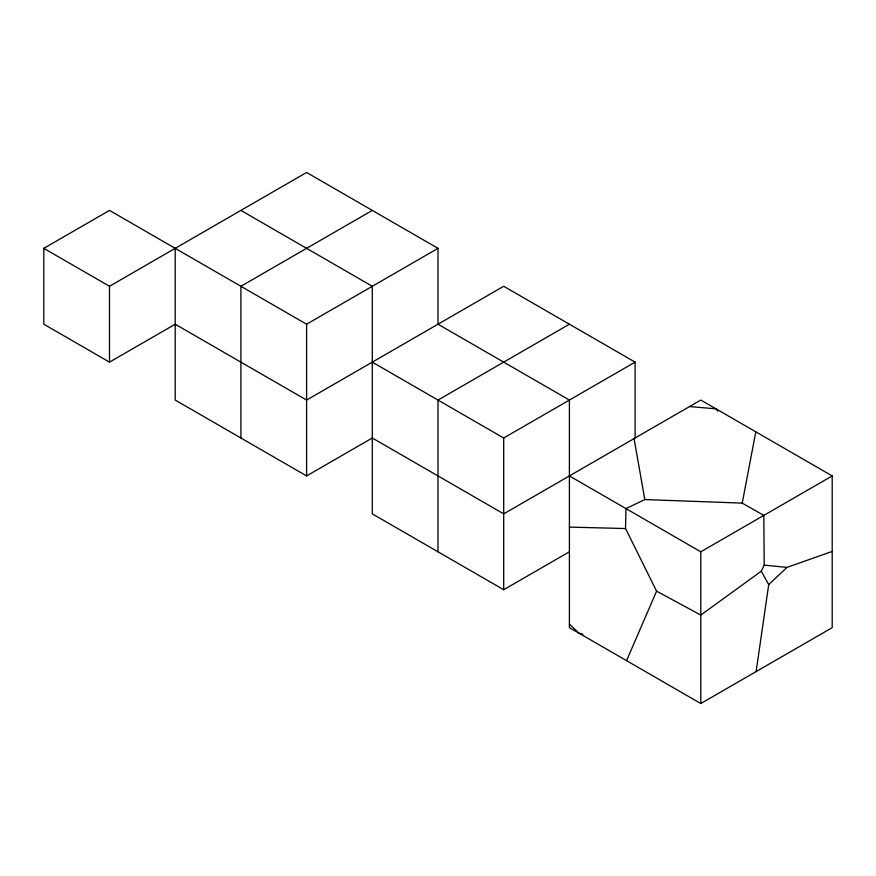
<?xml version="1.0" encoding="UTF-8"?>
<svg xmlns="http://www.w3.org/2000/svg" width="876" height="876" viewBox="0 0 876 876"><rect width="100%" height="100%" fill="white"/><g stroke="black" fill="none" stroke-linecap="round" stroke-linejoin="round"><path stroke-width="1.31" d="M625.552 528.546L625.968 508.595L644.813 499.561L742.235 503.12L763.828 515.406L764.2 565.108L761.277 571.196L700.8 615.062L656.584 591.158L625.552 528.546L569.4 527.1M756.119 671.585L768.712 584.631L761.277 571.196M742.235 503.12L755.802 431.824M626.559 660.657L656.584 591.158M768.712 584.631L786.987 567.396L832.2 551.431M635.1 438L635.1 362.138L503.7 286.277L306.6 400.069L175.2 324.208L109.5 362.138L43.8 324.208L43.8 248.346L109.5 210.415L306.6 324.208L438 248.346L438 324.208L569.4 400.069L569.4 627.654L700.8 703.527L832.2 627.654L832.2 475.931L700.8 400.069L503.7 513.862L372.3 438L306.6 475.931L175.2 400.069L175.2 248.346M43.8 248.346L109.5 286.277L306.6 172.473L438 248.346M372.3 210.404L240.9 286.277L240.9 438M569.4 324.208L438 400.069L438 551.792M372.3 362.138L503.7 438L635.1 362.138M240.9 210.404L372.3 286.277L372.3 513.862L503.7 589.723L569.4 551.792M569.4 475.931L700.8 551.792L832.2 475.931M689.543 406.563L716.01 408.851L717.641 411.041M764.2 565.108L786.987 567.396M582.879 634.235L578.981 633.184L569.4 624.073M634.049 438.602L644.813 499.561M700.8 551.792L700.8 703.527M503.7 438L503.7 589.723M306.6 324.208L306.6 475.931M109.5 286.277L109.5 362.138"/></g></svg>
